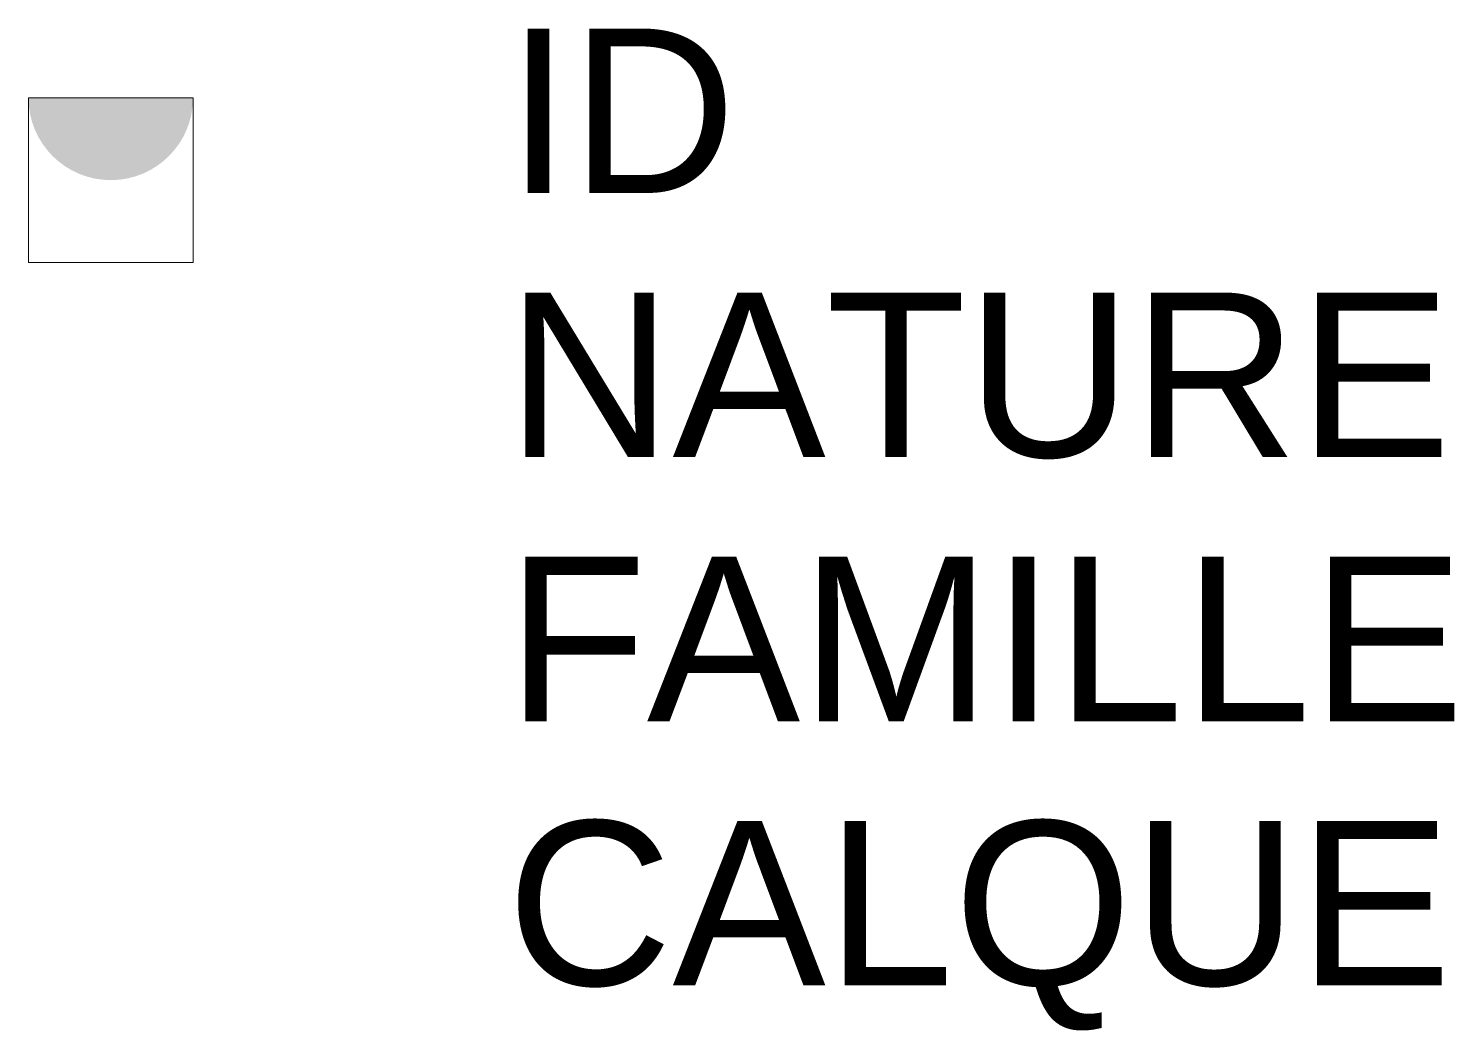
# Model space of a CAD drawing. Header units: metres. Extents: x 3099.98 to 3101.72, y 1871.83 to 1873.05.
import ezdxf

# ---------------------------------------------------------------- set-up
doc = ezdxf.new("R2010")
doc.units = ezdxf.units.M
doc.linetypes.add('Socle_Continu', pattern=[2.5, 2.5, 0])
doc.layers.add('EAUPO_SCT', color=140, linetype='Socle_Continu', lineweight=13)
doc.styles.get("Standard").update_dxf_attribs({"font": 'arial.ttf'})

msp = doc.modelspace()

# ---------------------------------------------------------------- hatches: boundary and pattern name
at = {"layer": 'EAUPO_SCT', "linetype": 'Socle_Continu'}
h = msp.add_hatch(color=256, dxfattribs=at)
h.dxf.hatch_style = 1
h.paths.add_polyline_path([(3100.1829, 1872.9643), (3099.9829, 1872.9643, 1)])

# ---------------------------------------------------------------- linework, layer by layer
msp.add_lwpolyline([(3099.9829, 1872.7643), (3100.1829, 1872.7643), (3100.1829, 1872.9643), (3099.9829, 1872.9643)], close=True, dxfattribs=at)

# ---------------------------------------------------------------- texts
at = {"layer": 'EAUPO_SCT', "linetype": 'Socle_Continu', "flags": 9}
for tag, p, s in [('ID', (3100.564, 1872.8487), 'AP_2038'), ('NATURE', (3100.564, 1872.5275), 'Piquage'), ('FAMILLE', (3100.564, 1872.2062), 'Eau potable'), ('CALQUE', (3100.564, 1871.8849), 'EAUPO_SCT')]:
    msp.add_attdef(tag, p, s, height=0.2, dxfattribs=at)

doc.saveas('drawing.dxf')
